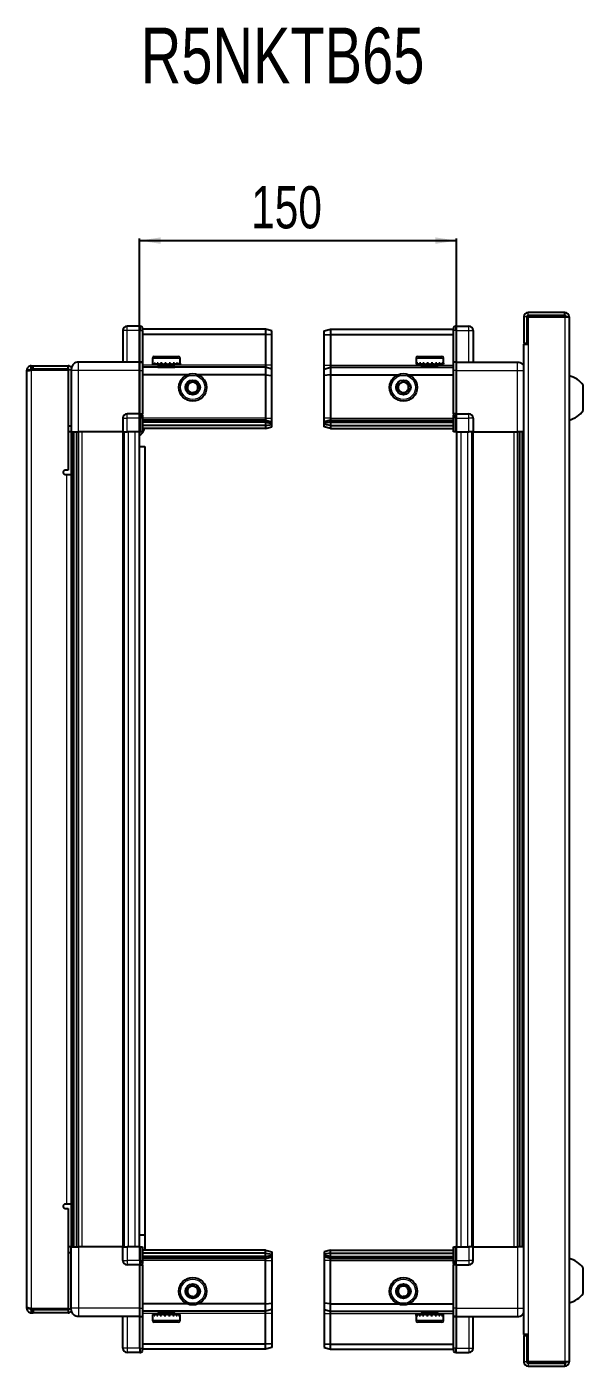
# Model space of a CAD drawing. Header units: millimetres. Extents: x 899 to 2766, y 857 to 1879.
# Drawn here: x 1709 to 1972, y 1244 to 1879 of the extents above; entities that cross this region are included whole.
import ezdxf

# ---------------------------------------------------------------- set-up
doc = ezdxf.new("R2010")
doc.units = ezdxf.units.MM
doc.layers.add('FORMAT', color=7, linetype='Continuous')
doc.styles.add('SLDTEXTSTYLE0', font='TXT', dxfattribs={"width": 0.75})
doc.dimstyles.new('SLDDIMSTYLE0', dxfattribs={"dimtxt": 20, "dimasz": 10, "dimexe": 0, "dimexo": 0.0625, "dimgap": 5, "dimtad": 2, "dimdec": 1, "dimrnd": 1e-09, "dimzin": 12, "dimdsep": 46, "dimtxsty": 'SLDTEXTSTYLE0', "dimsah": 1, "dimcen": 0.09, "dimadec": 0, "dimazin": 3, "dimtfac": 1, "dimtofl": 0, "dimtmove": 0, "dimatfit": 3, "dimfxl": 0, "dimfrac": 2, "dimtolj": 1, "dimtzin": 12, "dimarcsym": 0})

# ---------------------------------------------------------------- blocks, each defined once
blk = doc.blocks.new('_D_4')
at = {"layer": 'FORMAT'}
for p, q in [((1762.2, 1686.94), (1762.2, 1778.43)), ((1762.2, 1777.43), (1912.2, 1777.43)), ((1912.2, 1686.94), (1912.2, 1778.43))]:
    blk.add_line(p, q, dxfattribs=at)
for points in [[(1762.2, 1777.43), (1772.2, 1775.9), (1772.2, 1778.97)], [(1912.2, 1777.43), (1902.2, 1778.97), (1902.2, 1775.9)]]:
    blk.add_solid(points, dxfattribs=at)
at = {"layer": 'FORMAT', "insert": (1815.03, 1803.22), "char_height": 20, "attachment_point": 1, "style": 'SLDTEXTSTYLE0'}
blk.add_mtext('150', dxfattribs=at)

msp = doc.modelspace()

# ---------------------------------------------------------------- linework, layer by layer
at = {"color": 7, "linetype": 'Continuous', "lineweight": 25}
for p, q in [((1944.05, 1741.33), (1944.05, 1728.93)), ((1945.55, 1741.33), (1945.55, 1728.93)), ((1946.05, 1728.43), (1946.05, 1741.33)), ((1946.05, 1741.33), (1963.45, 1741.33)), ((1963.45, 1743.43), (1946.15, 1743.43)), ((1963.45, 1741.93), (1946.15, 1741.93)), ((1963.45, 1741.93), (1963.45, 1743.43)), ((1963.45, 1741.33), (1965.55, 1741.33)), ((1965.55, 1741.33), (1965.55, 1246.53)), ((1754.35, 1734.93), (1754.35, 1719.93)), ((1762.35, 1736.93), (1756.35, 1736.93)), ((1762.35, 1736.93), (1762.68, 1736.93)), ((1762.35, 1736.93), (1762.35, 1734.93)), ((1762.35, 1720.13), (1762.35, 1734.93)), ((1762.35, 1720.13), (1762.35, 1734.93)), ((1763.55, 1736.43), (1762.68, 1736.93)), ((1763.55, 1734.93), (1763.55, 1736.43)), ((1821.85, 1735.43), (1763.55, 1735.43)), ((1763.55, 1734.93), (1763.55, 1720.13)), ((1821.85, 1732.93), (1763.55, 1732.93)), ((1821.85, 1735.43), (1821.85, 1732.93)), ((1824.85, 1734.63), (1821.85, 1735.43)), ((1821.85, 1732.93), (1821.85, 1718.43)), ((1824.85, 1732.78), (1821.85, 1732.93)), ((1824.85, 1732.78), (1824.85, 1734.63)), ((1824.85, 1718.43), (1824.85, 1732.78)), ((1849.55, 1734.63), (1852.55, 1735.43)), ((1849.55, 1732.78), (1849.55, 1734.63)), ((1849.55, 1732.78), (1852.55, 1732.93)), ((1849.55, 1718.43), (1849.55, 1732.78)), ((1852.55, 1735.43), (1852.55, 1732.93)), ((1852.55, 1735.43), (1910.85, 1735.43)), ((1852.55, 1732.93), (1852.55, 1718.43)), ((1852.55, 1732.93), (1910.85, 1732.93)), ((1911.71, 1736.93), (1910.85, 1736.43)), ((1911.71, 1736.93), (1910.85, 1736.43)), ((1910.85, 1736.43), (1910.85, 1734.93)), ((1910.85, 1720.13), (1910.85, 1734.93)), ((1912.05, 1736.93), (1911.71, 1736.93)), ((1912.05, 1736.93), (1911.71, 1736.93)), ((1912.05, 1736.93), (1912.05, 1736.93)), ((1912.05, 1734.93), (1912.05, 1736.93)), ((1912.05, 1736.93), (1918.05, 1736.93)), ((1912.05, 1734.93), (1912.05, 1720.13)), ((1920.05, 1734.93), (1920.05, 1719.93)), ((1943.95, 1728.43), (1943.95, 1259.43)), ((1943.95, 1728.43), (1946.05, 1728.43)), ((1944.05, 1728.93), (1945.55, 1728.93)), ((1762.35, 1719.93), (1733.35, 1719.93)), ((1762.35, 1719.93), (1762.35, 1720.13)), ((1762.35, 1719.93), (1763.55, 1719.93)), ((1762.35, 1715.93), (1762.35, 1719.93)), ((1763.55, 1720.13), (1763.55, 1719.93)), ((1763.55, 1719.93), (1763.55, 1715.93)), ((1768.35, 1721.83), (1768.35, 1719.43)), ((1768.35, 1719.43), (1768.35, 1718.93)), ((1768.35, 1718.93), (1768.48, 1718.93)), ((1768.67, 1719.43), (1768.48, 1719.43)), ((1768.48, 1719.43), (1768.48, 1718.93)), ((1768.48, 1718.93), (1768.67, 1718.93)), ((1768.67, 1719.43), (1768.67, 1718.93)), ((1768.67, 1718.93), (1769.2, 1718.93)), ((1769.15, 1722.63), (1776.32, 1722.63)), ((1769.6, 1719.43), (1769.2, 1719.43)), ((1769.2, 1719.43), (1769.2, 1718.93)), ((1769.2, 1718.93), (1769.6, 1718.93)), ((1769.6, 1719.43), (1769.6, 1718.93)), ((1769.6, 1718.93), (1770.47, 1718.93)), ((1770.45, 1718.93), (1770.45, 1718.83)), ((1770.45, 1718.83), (1779.25, 1718.83)), ((1771.04, 1719.43), (1770.47, 1719.43)), ((1770.47, 1719.43), (1770.47, 1718.93)), ((1770.47, 1718.93), (1771.04, 1718.93)), ((1771.04, 1719.43), (1771.04, 1718.93)), ((1771.04, 1718.93), (1772.17, 1718.93)), ((1772.86, 1719.43), (1772.17, 1719.43)), ((1772.17, 1719.43), (1772.17, 1718.93)), ((1772.17, 1718.93), (1772.86, 1718.93)), ((1772.86, 1719.43), (1772.86, 1718.93)), ((1772.86, 1718.93), (1774.13, 1718.93)), ((1774.87, 1719.43), (1774.13, 1719.43)), ((1774.13, 1719.43), (1774.13, 1718.93)), ((1774.13, 1718.93), (1774.36, 1718.93)), ((1774.36, 1719.43), (1774.36, 1718.93)), ((1774.86, 1719.43), (1774.86, 1718.93)), ((1774.86, 1718.93), (1774.87, 1718.93)), ((1774.87, 1719.43), (1774.87, 1718.93)), ((1774.87, 1718.93), (1776.16, 1718.93)), ((1776.88, 1719.43), (1776.16, 1719.43)), ((1776.16, 1719.43), (1776.16, 1718.93)), ((1776.22, 1719.43), (1776.22, 1718.93)), ((1776.22, 1718.93), (1776.88, 1718.93)), ((1776.32, 1722.63), (1780.55, 1722.63)), ((1776.88, 1719.43), (1776.88, 1718.93)), ((1776.88, 1718.93), (1778.07, 1718.93)), ((1778.69, 1719.43), (1778.07, 1719.43)), ((1778.07, 1719.43), (1778.07, 1718.93)), ((1778.07, 1718.93), (1778.69, 1718.93)), ((1778.69, 1719.43), (1778.69, 1718.93)), ((1778.69, 1718.93), (1779.65, 1718.93)), ((1779.25, 1718.83), (1779.25, 1718.93)), ((1780.12, 1719.43), (1779.65, 1719.43)), ((1779.65, 1719.43), (1779.65, 1718.93)), ((1779.65, 1718.93), (1780.12, 1718.93)), ((1780.12, 1719.43), (1780.12, 1718.93)), ((1780.12, 1718.93), (1780.77, 1718.93)), ((1781.04, 1719.43), (1780.77, 1719.43)), ((1780.77, 1719.43), (1780.77, 1718.93)), ((1780.77, 1718.93), (1781.04, 1718.93)), ((1781.04, 1719.43), (1781.04, 1718.93)), ((1781.04, 1718.93), (1781.31, 1718.93)), ((1781.35, 1719.43), (1781.31, 1719.43)), ((1781.31, 1719.43), (1781.31, 1718.93)), ((1781.31, 1718.93), (1781.35, 1718.93)), ((1781.35, 1719.43), (1781.35, 1721.83)), ((1781.35, 1719.43), (1781.35, 1718.93)), ((1893.05, 1721.83), (1893.05, 1718.93)), ((1893.05, 1718.93), (1893.09, 1718.93)), ((1893.21, 1719.43), (1893.09, 1719.43)), ((1893.09, 1719.43), (1893.09, 1718.93)), ((1893.09, 1718.93), (1893.21, 1718.93)), ((1893.21, 1719.43), (1893.21, 1718.93)), ((1893.21, 1718.93), (1893.62, 1718.93)), ((1893.96, 1719.43), (1893.62, 1719.43)), ((1893.62, 1719.43), (1893.62, 1718.93)), ((1893.62, 1718.93), (1893.96, 1718.93)), ((1893.85, 1722.63), (1905.25, 1722.63)), ((1893.96, 1719.43), (1893.96, 1718.93)), ((1893.96, 1718.93), (1894.73, 1718.93)), ((1895.25, 1719.43), (1894.73, 1719.43)), ((1894.73, 1719.43), (1894.73, 1718.93)), ((1894.73, 1718.93), (1895.25, 1718.93)), ((1895.15, 1718.93), (1895.15, 1718.83)), ((1895.15, 1718.83), (1903.95, 1718.83)), ((1895.25, 1719.43), (1895.25, 1718.93)), ((1895.25, 1718.93), (1896.31, 1718.93)), ((1896.97, 1719.43), (1896.31, 1719.43)), ((1896.31, 1719.43), (1896.31, 1718.93)), ((1896.31, 1718.93), (1896.97, 1718.93)), ((1896.97, 1719.43), (1896.97, 1718.93)), ((1896.97, 1718.93), (1898.21, 1718.93)), ((1898.94, 1719.43), (1898.21, 1719.43)), ((1898.21, 1719.43), (1898.21, 1718.93)), ((1898.21, 1718.93), (1898.64, 1718.93)), ((1898.64, 1719.43), (1898.64, 1718.93)), ((1898.94, 1719.43), (1898.94, 1718.93)), ((1898.94, 1718.93), (1900.24, 1718.93)), ((1900.97, 1719.43), (1900.24, 1719.43)), ((1900.24, 1719.43), (1900.24, 1718.93)), ((1900.51, 1719.43), (1900.51, 1718.93)), ((1900.51, 1718.93), (1900.97, 1718.93)), ((1900.97, 1719.43), (1900.97, 1718.93)), ((1900.97, 1718.93), (1902.2, 1718.93)), ((1902.86, 1719.43), (1902.2, 1719.43)), ((1902.2, 1719.43), (1902.2, 1718.93)), ((1902.2, 1718.93), (1902.86, 1718.93)), ((1902.86, 1719.43), (1902.86, 1718.93)), ((1902.86, 1718.93), (1903.91, 1718.93)), ((1904.43, 1719.43), (1903.91, 1719.43)), ((1903.91, 1719.43), (1903.91, 1718.93)), ((1903.91, 1718.93), (1904.43, 1718.93)), ((1903.95, 1718.83), (1903.95, 1718.93)), ((1904.43, 1719.43), (1904.43, 1718.93)), ((1904.43, 1718.93), (1905.18, 1718.93)), ((1905.52, 1719.43), (1905.18, 1719.43)), ((1905.18, 1719.43), (1905.18, 1718.93)), ((1905.18, 1718.93), (1905.52, 1718.93)), ((1905.52, 1719.43), (1905.52, 1718.93)), ((1905.52, 1718.93), (1905.91, 1718.93)), ((1906.02, 1719.43), (1905.91, 1719.43)), ((1905.91, 1719.43), (1905.91, 1718.93)), ((1905.91, 1718.93), (1906.02, 1718.93)), ((1906.02, 1719.43), (1906.02, 1718.93)), ((1906.02, 1718.93), (1906.05, 1718.93)), ((1906.05, 1718.93), (1906.05, 1721.83)), ((1910.85, 1719.93), (1910.85, 1720.13)), ((1912.05, 1719.93), (1910.85, 1719.93)), ((1910.85, 1715.93), (1910.85, 1719.93)), ((1912.05, 1720.13), (1912.05, 1719.93)), ((1912.05, 1719.93), (1912.05, 1715.93)), ((1912.05, 1719.93), (1941.05, 1719.93)), ((1710.35, 1716.08), (1708.85, 1716.08)), ((1708.85, 1715.58), (1708.85, 1716.08)), ((1708.85, 1272.28), (1708.85, 1715.58)), ((1710.95, 1716.68), (1710.95, 1718.18)), ((1710.95, 1718.18), (1711.85, 1718.18)), ((1710.95, 1716.68), (1711.85, 1716.68)), ((1710.95, 1716.18), (1728.35, 1716.18)), ((1711.85, 1716.68), (1711.85, 1718.18)), ((1711.85, 1718.18), (1728.35, 1718.18)), ((1711.85, 1716.68), (1728.35, 1716.68)), ((1728.35, 1716.68), (1728.35, 1718.18)), ((1729.85, 1716.18), (1728.35, 1716.18)), ((1728.35, 1716.18), (1728.35, 1668.68)), ((1729.85, 1715.93), (1729.85, 1686.93)), ((1762.35, 1695.63), (1762.35, 1715.93)), ((1821.85, 1717.43), (1763.55, 1717.43)), ((1763.55, 1715.93), (1763.55, 1695.63)), ((1784.85, 1713.93), (1763.55, 1713.93)), ((1770.85, 1718.43), (1771.54, 1717.95)), ((1770.85, 1718.43), (1775.88, 1718.43)), ((1771.54, 1717.95), (1770.85, 1717.47)), ((1770.85, 1717.47), (1770.85, 1717.43)), ((1770.85, 1717.47), (1775.88, 1717.47)), ((1771.54, 1717.95), (1775.7, 1717.95)), ((1775.7, 1717.95), (1778.16, 1717.95)), ((1775.88, 1718.43), (1778.85, 1718.43)), ((1775.88, 1717.47), (1778.85, 1717.47)), ((1778.16, 1717.95), (1778.85, 1718.43)), ((1778.85, 1717.47), (1778.16, 1717.95)), ((1778.85, 1717.43), (1778.85, 1717.47)), ((1821.85, 1713.93), (1789.85, 1713.93)), ((1821.85, 1718.43), (1821.85, 1717.43)), ((1821.85, 1717.43), (1821.85, 1713.93)), ((1824.85, 1716.63), (1821.85, 1717.43)), ((1821.85, 1713.93), (1821.85, 1693.43)), ((1821.85, 1713.93), (1824.85, 1713.6)), ((1824.85, 1716.63), (1824.85, 1718.43)), ((1824.85, 1713.6), (1824.85, 1716.63)), ((1824.85, 1693.43), (1824.85, 1713.6)), ((1849.55, 1716.63), (1849.55, 1718.43)), ((1849.55, 1716.63), (1852.55, 1717.43)), ((1849.55, 1713.6), (1849.55, 1716.63)), ((1852.55, 1713.93), (1849.55, 1713.6)), ((1849.55, 1693.43), (1849.55, 1713.6)), ((1852.55, 1718.43), (1852.55, 1717.43)), ((1852.55, 1717.43), (1852.55, 1713.93)), ((1852.55, 1717.43), (1910.85, 1717.43)), ((1852.55, 1713.93), (1852.55, 1693.43)), ((1852.55, 1713.93), (1884.55, 1713.93)), ((1889.55, 1713.93), (1910.85, 1713.93)), ((1895.55, 1718.43), (1896.24, 1717.95)), ((1895.55, 1718.43), (1903.55, 1718.43)), ((1896.24, 1717.95), (1895.55, 1717.47)), ((1895.55, 1717.47), (1895.55, 1717.43)), ((1895.55, 1717.47), (1903.55, 1717.47)), ((1896.24, 1717.95), (1902.86, 1717.95)), ((1902.86, 1717.95), (1903.55, 1718.43)), ((1903.55, 1717.47), (1902.86, 1717.95)), ((1903.55, 1717.43), (1903.55, 1717.47)), ((1910.85, 1695.63), (1910.85, 1715.93)), ((1912.05, 1715.93), (1912.05, 1695.63)), ((1972.15, 1696.93), (1972.15, 1708.93)), ((1762.35, 1695.43), (1756.35, 1695.43)), ((1762.35, 1695.43), (1762.35, 1695.63)), ((1762.35, 1695.43), (1762.35, 1693.43)), ((1762.35, 1695.43), (1763.55, 1695.43)), ((1763.55, 1695.63), (1763.55, 1695.43)), ((1763.55, 1694.76), (1763.55, 1695.43)), ((1763.55, 1694.76), (1763.55, 1686.93)), ((1910.85, 1695.43), (1910.85, 1695.63)), ((1912.05, 1695.43), (1910.85, 1695.43)), ((1910.85, 1695.43), (1910.85, 1694.76)), ((1910.85, 1686.93), (1910.85, 1694.76)), ((1912.05, 1695.63), (1912.05, 1695.43)), ((1912.05, 1693.43), (1912.05, 1695.43)), ((1912.05, 1693.43), (1912.05, 1695.43)), ((1912.05, 1695.43), (1918.05, 1695.43)), ((1728.35, 1689.68), (1729.85, 1689.68)), ((1754.35, 1693.43), (1754.35, 1686.93)), ((1762.35, 1686.93), (1762.35, 1693.43)), ((1762.35, 1686.93), (1762.35, 1693.43)), ((1762.68, 1686.93), (1762.68, 1693.43)), ((1821.85, 1692.43), (1763.55, 1692.43)), ((1821.85, 1691.43), (1763.55, 1691.43)), ((1821.85, 1689.93), (1763.55, 1689.93)), ((1821.85, 1688.43), (1763.55, 1688.43)), ((1821.85, 1693.43), (1821.85, 1692.43)), ((1821.85, 1692.43), (1821.85, 1691.43)), ((1821.85, 1692.43), (1824.85, 1691.63)), ((1821.85, 1691.43), (1821.85, 1689.93)), ((1821.85, 1691.43), (1824.85, 1690.89)), ((1821.85, 1689.93), (1824.85, 1690.39)), ((1821.85, 1689.93), (1821.85, 1688.43)), ((1821.85, 1688.43), (1824.85, 1689.24)), ((1824.85, 1691.63), (1824.85, 1693.43)), ((1824.85, 1690.89), (1824.85, 1691.63)), ((1824.85, 1690.39), (1824.85, 1690.89)), ((1824.85, 1689.24), (1824.85, 1690.39)), ((1849.55, 1691.63), (1849.55, 1693.43)), ((1852.55, 1692.43), (1849.55, 1691.63)), ((1849.55, 1690.89), (1849.55, 1691.63)), ((1852.55, 1691.43), (1849.55, 1690.89)), ((1849.55, 1690.39), (1849.55, 1690.89)), ((1849.55, 1689.24), (1849.55, 1690.39)), ((1852.55, 1689.93), (1849.55, 1690.39)), ((1852.55, 1688.43), (1849.55, 1689.24)), ((1852.55, 1693.43), (1852.55, 1692.43)), ((1852.55, 1692.43), (1852.55, 1691.43)), ((1852.55, 1692.43), (1910.85, 1692.43)), ((1852.55, 1691.43), (1910.85, 1691.43)), ((1852.55, 1691.43), (1852.55, 1689.93)), ((1852.55, 1689.93), (1910.85, 1689.93)), ((1852.55, 1689.93), (1852.55, 1688.43)), ((1852.55, 1688.43), (1910.85, 1688.43)), ((1911.71, 1693.43), (1911.71, 1686.93)), ((1912.05, 1693.43), (1912.05, 1686.93)), ((1920.05, 1693.43), (1920.05, 1686.93)), ((1729.85, 1686.93), (1728.35, 1686.93)), ((1730.5, 1300.93), (1730.5, 1686.93)), ((1732.29, 1686.93), (1732.29, 1300.93)), ((1732.33, 1686.93), (1732.33, 1300.93)), ((1754.35, 1686.93), (1733.35, 1686.93)), ((1754.35, 1686.93), (1756.35, 1686.93)), ((1755, 1300.93), (1755, 1686.93)), ((1762.35, 1686.93), (1756.35, 1686.93)), ((1762.2, 1300.93), (1762.2, 1686.93)), ((1762.35, 1686.93), (1762.68, 1686.93)), ((1762.35, 1686.93), (1762.35, 1686.93)), ((1763.55, 1686.93), (1762.68, 1686.93)), ((1762.68, 1686.93), (1762.68, 1686.93)), ((1911.71, 1686.93), (1910.85, 1686.93)), ((1912.05, 1686.93), (1911.71, 1686.93)), ((1912.05, 1686.93), (1918.05, 1686.93)), ((1912.2, 1686.93), (1912.2, 1300.93)), ((1920.05, 1686.93), (1918.05, 1686.93)), ((1919.4, 1686.93), (1919.4, 1300.93)), ((1920.05, 1686.93), (1941.05, 1686.93)), ((1942.07, 1300.93), (1942.07, 1686.93)), ((1942.11, 1300.93), (1942.11, 1686.93)), ((1943.9, 1686.93), (1943.9, 1300.93)), ((1762.2, 1679.93), (1764.7, 1679.93)), ((1764.7, 1679.93), (1764.7, 1306.43)), ((1728.35, 1668.68), (1727, 1668.68)), ((1727, 1666.68), (1727.75, 1666.68)), ((1727.75, 1666.68), (1729.85, 1666.68)), ((1729.85, 1666.68), (1729.85, 1321.18)), ((1727.75, 1321.18), (1727, 1321.18)), ((1729.85, 1321.18), (1727.75, 1321.18)), ((1727, 1319.18), (1728.35, 1319.18)), ((1728.35, 1319.18), (1728.35, 1271.68)), ((1729.85, 1300.93), (1728.35, 1300.93)), ((1729.85, 1271.93), (1729.85, 1300.93)), ((1754.35, 1300.93), (1733.35, 1300.93)), ((1754.35, 1294.43), (1754.35, 1300.93)), ((1754.35, 1300.93), (1756.35, 1300.93)), ((1762.35, 1300.93), (1756.35, 1300.93)), ((1764.7, 1306.43), (1762.2, 1306.43)), ((1762.35, 1294.43), (1762.35, 1300.93)), ((1762.35, 1300.93), (1762.68, 1300.93)), ((1762.68, 1294.43), (1762.68, 1300.93)), ((1762.68, 1300.93), (1763.55, 1300.93)), ((1763.55, 1300.93), (1763.55, 1293.11)), ((1764.7, 1306.43), (1764.7, 1299.43)), ((1910.85, 1293.11), (1910.85, 1300.93)), ((1910.85, 1300.93), (1911.71, 1300.93)), ((1911.71, 1300.93), (1911.71, 1300.93)), ((1911.71, 1300.93), (1911.71, 1294.43)), ((1912.05, 1300.93), (1911.71, 1300.93)), ((1912.05, 1300.93), (1912.05, 1294.43)), ((1912.05, 1300.93), (1912.05, 1300.93)), ((1912.05, 1300.93), (1918.05, 1300.93)), ((1912.05, 1300.93), (1912.05, 1294.43)), ((1920.05, 1300.93), (1918.05, 1300.93)), ((1920.05, 1294.43), (1920.05, 1300.93)), ((1920.05, 1300.93), (1941.05, 1300.93)), ((1729.85, 1298.18), (1728.35, 1298.18)), ((1762.35, 1294.43), (1762.35, 1292.43)), ((1762.35, 1294.43), (1762.35, 1292.43)), ((1821.85, 1299.43), (1763.55, 1299.43)), ((1821.85, 1297.93), (1763.55, 1297.93)), ((1821.85, 1296.43), (1763.55, 1296.43)), ((1821.85, 1295.43), (1763.55, 1295.43)), ((1821.85, 1297.93), (1821.85, 1299.43)), ((1821.85, 1299.43), (1824.85, 1298.63)), ((1821.85, 1296.43), (1821.85, 1297.93)), ((1821.85, 1297.93), (1824.85, 1297.48)), ((1821.85, 1296.43), (1824.85, 1296.98)), ((1821.85, 1295.43), (1821.85, 1296.43)), ((1821.85, 1295.43), (1824.85, 1296.24)), ((1821.85, 1294.43), (1821.85, 1295.43)), ((1821.85, 1273.93), (1821.85, 1294.43)), ((1824.85, 1298.63), (1824.85, 1297.48)), ((1824.85, 1297.48), (1824.85, 1296.98)), ((1824.85, 1296.98), (1824.85, 1296.24)), ((1824.85, 1296.24), (1824.85, 1294.43)), ((1824.85, 1294.43), (1824.85, 1274.27)), ((1852.55, 1299.43), (1849.55, 1298.63)), ((1849.55, 1298.63), (1849.55, 1297.48)), ((1852.55, 1297.93), (1849.55, 1297.48)), ((1849.55, 1297.48), (1849.55, 1296.98)), ((1852.55, 1296.43), (1849.55, 1296.98)), ((1849.55, 1296.98), (1849.55, 1296.24)), ((1852.55, 1295.43), (1849.55, 1296.24)), ((1849.55, 1296.24), (1849.55, 1294.43)), ((1849.55, 1294.43), (1849.55, 1274.27)), ((1852.55, 1297.93), (1852.55, 1299.43)), ((1852.55, 1299.43), (1910.85, 1299.43)), ((1852.55, 1296.43), (1852.55, 1297.93)), ((1852.55, 1297.93), (1910.85, 1297.93)), ((1852.55, 1296.43), (1910.85, 1296.43)), ((1852.55, 1295.43), (1852.55, 1296.43)), ((1852.55, 1295.43), (1910.85, 1295.43)), ((1852.55, 1294.43), (1852.55, 1295.43)), ((1852.55, 1273.93), (1852.55, 1294.43)), ((1912.05, 1292.43), (1912.05, 1294.43)), ((1762.35, 1292.43), (1756.35, 1292.43)), ((1762.35, 1292.43), (1763.55, 1292.43)), ((1762.35, 1292.23), (1762.35, 1292.43)), ((1762.35, 1271.93), (1762.35, 1292.23)), ((1763.55, 1292.43), (1763.55, 1293.11)), ((1763.55, 1292.43), (1763.55, 1292.23)), ((1763.55, 1292.23), (1763.55, 1271.93)), ((1910.85, 1293.11), (1910.85, 1292.43)), ((1912.05, 1292.43), (1910.85, 1292.43)), ((1910.85, 1292.23), (1910.85, 1292.43)), ((1910.85, 1271.93), (1910.85, 1292.23)), ((1912.05, 1292.43), (1912.05, 1292.23)), ((1912.05, 1292.43), (1918.05, 1292.43)), ((1912.05, 1292.23), (1912.05, 1271.93)), ((1972.15, 1278.93), (1972.15, 1290.93)), ((1708.85, 1271.78), (1708.85, 1272.28)), ((1710.35, 1271.78), (1708.85, 1271.78)), ((1728.35, 1271.68), (1710.95, 1271.68)), ((1710.95, 1271.18), (1710.95, 1269.68)), ((1710.95, 1271.18), (1711.85, 1271.18)), ((1710.95, 1269.68), (1711.85, 1269.68)), ((1728.35, 1271.18), (1711.85, 1271.18)), ((1711.85, 1271.18), (1711.85, 1269.68)), ((1728.35, 1269.68), (1711.85, 1269.68)), ((1728.35, 1271.68), (1729.85, 1271.68)), ((1728.35, 1271.18), (1728.35, 1269.68)), ((1762.35, 1267.93), (1762.35, 1271.93)), ((1784.85, 1273.93), (1763.55, 1273.93)), ((1763.55, 1271.93), (1763.55, 1267.93)), ((1821.85, 1270.43), (1763.55, 1270.43)), ((1768.35, 1268.93), (1768.35, 1266.03)), ((1768.44, 1268.93), (1768.35, 1268.93)), ((1768.44, 1268.43), (1768.44, 1268.93)), ((1768.61, 1268.93), (1768.44, 1268.93)), ((1768.61, 1268.43), (1768.61, 1268.93)), ((1769.1, 1268.93), (1768.61, 1268.93)), ((1769.1, 1268.43), (1769.1, 1268.93)), ((1769.48, 1268.93), (1769.1, 1268.93)), ((1769.48, 1268.43), (1769.48, 1268.93)), ((1770.32, 1268.93), (1769.48, 1268.93)), ((1770.32, 1268.43), (1770.32, 1268.93)), ((1770.88, 1268.93), (1770.32, 1268.93)), ((1770.45, 1269.03), (1770.45, 1268.93)), ((1775.85, 1269.03), (1770.45, 1269.03)), ((1770.85, 1270.43), (1770.85, 1270.4)), ((1770.85, 1270.4), (1771.54, 1269.92)), ((1770.95, 1270.4), (1770.85, 1270.4)), ((1771.54, 1269.92), (1770.85, 1269.43)), ((1770.95, 1269.43), (1770.85, 1269.43)), ((1770.88, 1268.43), (1770.88, 1268.93)), ((1771.98, 1268.93), (1770.88, 1268.93)), ((1778.85, 1270.4), (1770.95, 1270.4)), ((1778.85, 1269.43), (1770.95, 1269.43)), ((1771.62, 1269.92), (1771.54, 1269.92)), ((1778.16, 1269.92), (1771.62, 1269.92)), ((1771.98, 1268.43), (1771.98, 1268.93)), ((1772.66, 1268.93), (1771.98, 1268.93)), ((1772.66, 1268.43), (1772.66, 1268.93)), ((1773.93, 1268.93), (1772.66, 1268.93)), ((1773.93, 1268.43), (1773.93, 1268.93)), ((1774.22, 1268.93), (1773.93, 1268.93)), ((1774.22, 1268.43), (1774.22, 1268.93)), ((1774.66, 1268.43), (1774.66, 1268.93)), ((1775.96, 1268.93), (1774.66, 1268.93)), ((1779.25, 1269.03), (1775.85, 1269.03)), ((1775.96, 1268.43), (1775.96, 1268.93)), ((1776.09, 1268.43), (1776.09, 1268.93)), ((1776.68, 1268.93), (1776.09, 1268.93)), ((1776.68, 1268.43), (1776.68, 1268.93)), ((1777.88, 1268.93), (1776.68, 1268.93)), ((1777.88, 1268.43), (1777.88, 1268.93)), ((1778.52, 1268.93), (1777.88, 1268.93)), ((1778.16, 1269.92), (1778.85, 1270.4)), ((1778.85, 1269.43), (1778.16, 1269.92)), ((1778.52, 1268.43), (1778.52, 1268.93)), ((1779.51, 1268.93), (1778.52, 1268.93)), ((1778.85, 1270.4), (1778.85, 1270.43)), ((1779.25, 1268.93), (1779.25, 1269.03)), ((1779.51, 1268.43), (1779.51, 1268.93)), ((1780, 1268.93), (1779.51, 1268.93)), ((1780, 1268.43), (1780, 1268.93)), ((1780.68, 1268.93), (1780, 1268.93)), ((1780.68, 1268.43), (1780.68, 1268.93)), ((1780.97, 1268.93), (1780.68, 1268.93)), ((1780.97, 1268.43), (1780.97, 1268.93)), ((1781.28, 1268.93), (1780.97, 1268.93)), ((1781.28, 1268.43), (1781.28, 1268.93)), ((1781.35, 1268.93), (1781.28, 1268.93)), ((1781.35, 1266.03), (1781.35, 1268.93)), ((1781.35, 1268.43), (1781.35, 1268.93)), ((1781.35, 1268.93), (1781.35, 1268.93)), ((1821.85, 1273.93), (1789.85, 1273.93)), ((1821.85, 1273.93), (1824.85, 1274.27)), ((1821.85, 1270.43), (1821.85, 1273.93)), ((1824.85, 1271.24), (1821.85, 1270.43)), ((1821.85, 1269.43), (1821.85, 1270.43)), ((1821.85, 1254.93), (1821.85, 1269.43)), ((1824.85, 1274.27), (1824.85, 1271.24)), ((1824.85, 1271.24), (1824.85, 1269.43)), ((1824.85, 1269.43), (1824.85, 1255.09)), ((1852.55, 1273.93), (1849.55, 1274.27)), ((1849.55, 1274.27), (1849.55, 1271.24)), ((1849.55, 1271.24), (1852.55, 1270.43)), ((1849.55, 1271.24), (1849.55, 1269.43)), ((1849.55, 1269.43), (1849.55, 1255.09)), ((1852.55, 1273.93), (1884.55, 1273.93)), ((1852.55, 1270.43), (1852.55, 1273.93)), ((1852.55, 1270.43), (1910.85, 1270.43)), ((1852.55, 1269.43), (1852.55, 1270.43)), ((1852.55, 1254.93), (1852.55, 1269.43)), ((1889.55, 1273.93), (1910.85, 1273.93)), ((1893.05, 1268.93), (1893.05, 1266.03)), ((1893.07, 1268.93), (1893.05, 1268.93)), ((1893.07, 1268.43), (1893.07, 1268.93)), ((1893.16, 1268.93), (1893.07, 1268.93)), ((1893.16, 1268.43), (1893.16, 1268.93)), ((1893.54, 1268.93), (1893.16, 1268.93)), ((1893.54, 1268.43), (1893.54, 1268.93)), ((1893.86, 1268.93), (1893.54, 1268.93)), ((1893.86, 1268.43), (1893.86, 1268.93)), ((1894.59, 1268.93), (1893.86, 1268.93)), ((1894.59, 1268.43), (1894.59, 1268.93)), ((1895.1, 1268.93), (1894.59, 1268.93)), ((1895.1, 1268.43), (1895.1, 1268.93)), ((1896.14, 1268.93), (1895.1, 1268.93)), ((1895.15, 1269.03), (1895.15, 1268.93)), ((1903.95, 1269.03), (1895.15, 1269.03)), ((1895.55, 1270.43), (1895.55, 1270.4)), ((1895.55, 1270.4), (1896.24, 1269.92)), ((1903.55, 1270.4), (1895.55, 1270.4)), ((1896.24, 1269.92), (1895.55, 1269.43)), ((1903.55, 1269.43), (1895.55, 1269.43)), ((1896.14, 1268.43), (1896.14, 1268.93)), ((1896.79, 1268.93), (1896.14, 1268.93)), ((1902.86, 1269.92), (1896.24, 1269.92)), ((1896.79, 1268.43), (1896.79, 1268.93)), ((1898.01, 1268.93), (1896.79, 1268.93)), ((1898.01, 1268.43), (1898.01, 1268.93)), ((1898.51, 1268.93), (1898.01, 1268.93)), ((1898.51, 1268.43), (1898.51, 1268.93)), ((1898.74, 1268.43), (1898.74, 1268.93)), ((1900.04, 1268.93), (1898.74, 1268.93)), ((1900.04, 1268.43), (1900.04, 1268.93)), ((1900.38, 1268.43), (1900.38, 1268.93)), ((1900.77, 1268.93), (1900.38, 1268.93)), ((1900.77, 1268.43), (1900.77, 1268.93)), ((1902.02, 1268.93), (1900.77, 1268.93)), ((1902.02, 1268.43), (1902.02, 1268.93)), ((1902.69, 1268.93), (1902.02, 1268.93)), ((1902.69, 1268.43), (1902.69, 1268.93)), ((1903.76, 1268.93), (1902.69, 1268.93)), ((1902.86, 1269.92), (1903.55, 1270.4)), ((1903.55, 1269.43), (1902.86, 1269.92)), ((1903.55, 1270.4), (1903.55, 1270.43)), ((1903.76, 1268.43), (1903.76, 1268.93)), ((1904.29, 1268.93), (1903.76, 1268.93)), ((1903.95, 1268.93), (1903.95, 1269.03)), ((1904.29, 1268.43), (1904.29, 1268.93)), ((1905.08, 1268.93), (1904.29, 1268.93)), ((1905.08, 1268.43), (1905.08, 1268.93)), ((1905.43, 1268.93), (1905.08, 1268.93)), ((1905.43, 1268.43), (1905.43, 1268.93)), ((1905.86, 1268.93), (1905.43, 1268.93)), ((1905.86, 1268.43), (1905.86, 1268.93)), ((1906, 1268.93), (1905.86, 1268.93)), ((1906, 1268.43), (1906, 1268.93)), ((1906.05, 1268.93), (1906, 1268.93)), ((1906.05, 1266.03), (1906.05, 1268.93)), ((1910.85, 1267.93), (1910.85, 1271.93)), ((1912.05, 1271.93), (1912.05, 1267.93)), ((1762.35, 1267.93), (1733.35, 1267.93)), ((1754.35, 1252.93), (1754.35, 1267.93)), ((1762.35, 1267.93), (1763.55, 1267.93)), ((1762.35, 1267.73), (1762.35, 1267.93)), ((1762.35, 1252.93), (1762.35, 1267.73)), ((1763.55, 1267.93), (1763.55, 1267.73)), ((1763.55, 1267.73), (1763.55, 1252.93)), ((1768.44, 1268.43), (1768.61, 1268.43)), ((1769.1, 1268.43), (1769.48, 1268.43)), ((1769.3, 1265.23), (1769.15, 1265.23)), ((1780.55, 1265.23), (1769.3, 1265.23)), ((1770.32, 1268.43), (1770.88, 1268.43)), ((1771.98, 1268.43), (1772.66, 1268.43)), ((1773.93, 1268.43), (1774.66, 1268.43)), ((1775.96, 1268.43), (1776.68, 1268.43)), ((1777.88, 1268.43), (1778.52, 1268.43)), ((1779.51, 1268.43), (1780, 1268.43)), ((1780.68, 1268.43), (1780.97, 1268.43)), ((1781.28, 1268.43), (1781.35, 1268.43)), ((1893.07, 1268.43), (1893.16, 1268.43)), ((1893.54, 1268.43), (1893.86, 1268.43)), ((1905.25, 1265.23), (1893.85, 1265.23)), ((1894.59, 1268.43), (1895.1, 1268.43)), ((1896.14, 1268.43), (1896.79, 1268.43)), ((1898.01, 1268.43), (1898.74, 1268.43)), ((1900.04, 1268.43), (1900.77, 1268.43)), ((1902.02, 1268.43), (1902.69, 1268.43)), ((1903.76, 1268.43), (1904.29, 1268.43)), ((1905.08, 1268.43), (1905.43, 1268.43)), ((1905.86, 1268.43), (1906, 1268.43)), ((1912.05, 1267.93), (1910.85, 1267.93)), ((1910.85, 1267.73), (1910.85, 1267.93)), ((1910.85, 1252.93), (1910.85, 1267.73)), ((1912.05, 1267.93), (1912.05, 1267.73)), ((1912.05, 1267.93), (1941.05, 1267.93)), ((1912.05, 1267.73), (1912.05, 1252.93)), ((1912.05, 1267.73), (1912.05, 1252.93)), ((1920.05, 1252.93), (1920.05, 1267.93)), ((1946.05, 1259.43), (1943.95, 1259.43)), ((1944.05, 1258.93), (1945.55, 1258.93)), ((1944.05, 1258.93), (1944.05, 1246.53)), ((1945.55, 1258.93), (1945.55, 1246.53)), ((1946.05, 1246.53), (1946.05, 1259.43)), ((1762.35, 1250.93), (1756.35, 1250.93)), ((1762.35, 1252.93), (1762.35, 1250.93)), ((1762.35, 1250.93), (1762.68, 1250.93)), ((1762.35, 1250.93), (1762.35, 1250.93)), ((1762.35, 1250.93), (1762.68, 1250.93)), ((1762.68, 1250.93), (1763.55, 1251.43)), ((1762.68, 1250.93), (1763.55, 1251.43)), ((1821.85, 1254.93), (1763.55, 1254.93)), ((1763.55, 1251.43), (1763.55, 1252.93)), ((1821.85, 1252.43), (1763.55, 1252.43)), ((1824.85, 1255.09), (1821.85, 1254.93)), ((1821.85, 1252.43), (1821.85, 1254.93)), ((1824.85, 1253.24), (1821.85, 1252.43)), ((1824.85, 1255.09), (1824.85, 1253.24)), ((1849.55, 1255.09), (1852.55, 1254.93)), ((1849.55, 1255.09), (1849.55, 1253.24)), ((1849.55, 1253.24), (1852.55, 1252.43)), ((1852.55, 1254.93), (1910.85, 1254.93)), ((1852.55, 1252.43), (1852.55, 1254.93)), ((1852.55, 1252.43), (1910.85, 1252.43)), ((1910.85, 1252.93), (1910.85, 1251.43)), ((1910.85, 1251.43), (1911.71, 1250.93)), ((1912.05, 1250.93), (1911.71, 1250.93)), ((1912.05, 1250.93), (1912.05, 1252.93)), ((1912.05, 1250.93), (1918.05, 1250.93)), ((1963.45, 1246.53), (1946.05, 1246.53)), ((1946.15, 1245.93), (1963.45, 1245.93)), ((1946.15, 1244.43), (1963.45, 1244.43)), ((1965.55, 1246.53), (1963.45, 1246.53)), ((1963.45, 1245.93), (1963.45, 1244.43))]:
    msp.add_line(p, q, dxfattribs=at)
at = {"color": 8, "linetype": 'Continuous', "lineweight": 18}
for p, q in [((1945.55, 1741.33), (1944.05, 1741.33)), ((1946.15, 1741.93), (1946.15, 1743.43)), ((1963.45, 1741.33), (1963.45, 1246.53)), ((1756.35, 1734.93), (1754.35, 1734.93)), ((1756.35, 1734.93), (1756.35, 1736.93)), ((1756.35, 1719.93), (1756.35, 1734.93)), ((1762.35, 1734.93), (1756.35, 1734.93)), ((1762.35, 1734.93), (1763.55, 1734.93)), ((1912.05, 1734.93), (1910.85, 1734.93)), ((1912.05, 1734.93), (1918.05, 1734.93)), ((1918.05, 1734.93), (1918.05, 1736.93)), ((1918.05, 1719.93), (1918.05, 1734.93)), ((1918.05, 1734.93), (1920.05, 1734.93)), ((1946.05, 1728.43), (1946.05, 1259.43)), ((1762.35, 1720.13), (1763.55, 1720.13)), ((1768.35, 1721.83), (1776.52, 1721.83)), ((1776.52, 1721.83), (1781.35, 1721.83)), ((1893.05, 1721.83), (1906.05, 1721.83)), ((1910.85, 1720.13), (1912.05, 1720.13)), ((1710.95, 1716.18), (1710.95, 1271.68)), ((1733.35, 1686.93), (1733.35, 1715.93)), ((1762.35, 1715.93), (1733.35, 1715.93)), ((1762.35, 1715.93), (1763.55, 1715.93)), ((1770.85, 1718.43), (1763.55, 1718.43)), ((1821.85, 1718.43), (1778.85, 1718.43)), ((1824.85, 1718.43), (1821.85, 1718.43)), ((1849.55, 1718.43), (1852.55, 1718.43)), ((1852.55, 1718.43), (1895.55, 1718.43)), ((1903.55, 1718.43), (1910.85, 1718.43)), ((1912.05, 1715.93), (1910.85, 1715.93)), ((1912.05, 1715.93), (1941.05, 1715.93)), ((1941.05, 1686.93), (1941.05, 1715.93)), ((1756.35, 1693.43), (1756.35, 1695.43)), ((1762.35, 1695.63), (1763.55, 1695.63)), ((1910.85, 1695.63), (1912.05, 1695.63)), ((1918.05, 1693.43), (1918.05, 1695.43)), ((1754.35, 1693.43), (1756.35, 1693.43)), ((1756.35, 1686.93), (1756.35, 1693.43)), ((1762.35, 1693.43), (1756.35, 1693.43)), ((1762.35, 1693.43), (1762.68, 1693.43)), ((1821.85, 1693.43), (1763.55, 1693.43)), ((1821.85, 1693.43), (1824.85, 1693.43)), ((1852.55, 1693.43), (1849.55, 1693.43)), ((1852.55, 1693.43), (1910.85, 1693.43)), ((1912.05, 1693.43), (1911.71, 1693.43)), ((1912.05, 1693.43), (1918.05, 1693.43)), ((1918.05, 1686.93), (1918.05, 1693.43)), ((1920.05, 1693.43), (1918.05, 1693.43)), ((1729.85, 1666.68), (1729.85, 1686.93)), ((1731.08, 1686.93), (1731.08, 1300.93)), ((1733.53, 1300.93), (1733.53, 1686.93)), ((1734.95, 1686.93), (1734.95, 1300.93)), ((1754.35, 1300.93), (1754.35, 1686.93)), ((1757, 1300.93), (1757, 1686.93)), ((1760.2, 1300.93), (1760.2, 1686.93)), ((1762.35, 1686.93), (1762.68, 1686.93)), ((1914.2, 1686.93), (1914.2, 1300.93)), ((1917.4, 1686.93), (1917.4, 1300.93)), ((1920.05, 1686.93), (1920.05, 1300.93)), ((1939.45, 1300.93), (1939.45, 1686.93)), ((1940.86, 1686.93), (1940.86, 1300.93)), ((1943.31, 1300.93), (1943.31, 1686.93)), ((1727.75, 1321.18), (1727.75, 1666.68)), ((1729.85, 1300.93), (1729.85, 1321.18)), ((1733.35, 1300.93), (1733.35, 1271.93)), ((1756.35, 1300.93), (1756.35, 1294.43)), ((1912.05, 1300.93), (1911.71, 1300.93)), ((1918.05, 1300.93), (1918.05, 1294.43)), ((1941.05, 1300.93), (1941.05, 1271.93)), ((1754.35, 1294.43), (1756.35, 1294.43)), ((1756.35, 1294.43), (1756.35, 1292.43)), ((1762.35, 1294.43), (1756.35, 1294.43)), ((1762.35, 1294.43), (1762.68, 1294.43)), ((1821.85, 1294.43), (1763.55, 1294.43)), ((1821.85, 1294.43), (1824.85, 1294.43)), ((1852.55, 1294.43), (1849.55, 1294.43)), ((1852.55, 1294.43), (1910.85, 1294.43)), ((1912.05, 1294.43), (1911.71, 1294.43)), ((1912.05, 1294.43), (1918.05, 1294.43)), ((1920.05, 1294.43), (1918.05, 1294.43)), ((1918.05, 1294.43), (1918.05, 1292.43)), ((1763.55, 1292.23), (1762.35, 1292.23)), ((1912.05, 1292.23), (1910.85, 1292.23)), ((1762.35, 1271.93), (1733.35, 1271.93)), ((1762.35, 1271.93), (1763.55, 1271.93)), ((1770.85, 1269.43), (1763.55, 1269.43)), ((1821.85, 1269.43), (1778.85, 1269.43)), ((1824.85, 1269.43), (1821.85, 1269.43)), ((1849.55, 1269.43), (1852.55, 1269.43)), ((1852.55, 1269.43), (1895.55, 1269.43)), ((1903.55, 1269.43), (1910.85, 1269.43)), ((1912.05, 1271.93), (1910.85, 1271.93)), ((1912.05, 1271.93), (1941.05, 1271.93)), ((1756.35, 1267.93), (1756.35, 1252.93)), ((1763.55, 1267.73), (1762.35, 1267.73)), ((1768.52, 1266.03), (1768.35, 1266.03)), ((1781.35, 1266.03), (1768.52, 1266.03)), ((1906.05, 1266.03), (1893.05, 1266.03)), ((1912.05, 1267.73), (1910.85, 1267.73)), ((1918.05, 1267.93), (1918.05, 1252.93)), ((1756.35, 1252.93), (1754.35, 1252.93)), ((1756.35, 1252.93), (1756.35, 1250.93)), ((1762.35, 1252.93), (1756.35, 1252.93)), ((1762.35, 1252.93), (1763.55, 1252.93)), ((1912.05, 1252.93), (1910.85, 1252.93)), ((1912.05, 1252.93), (1918.05, 1252.93)), ((1918.05, 1252.93), (1920.05, 1252.93)), ((1918.05, 1252.93), (1918.05, 1250.93)), ((1945.55, 1246.53), (1944.05, 1246.53)), ((1946.15, 1245.93), (1946.15, 1244.43))]:
    msp.add_line(p, q, dxfattribs=at)
at = {"color": 7, "linetype": 'Continuous', "lineweight": 25}
for centre, radius in [((1787.35, 1707.93), 6.5), ((1887.05, 1707.93), 6.5), ((1787.35, 1707.93), 3.46), ((1887.05, 1707.93), 3.46), ((1787.35, 1279.93), 6.5), ((1787.35, 1279.93), 3.46), ((1887.05, 1279.93), 6.5), ((1887.05, 1279.93), 3.46)]:
    msp.add_circle(centre, radius, dxfattribs=at)
at = {"color": 8, "linetype": 'Continuous', "lineweight": 18}
for centre in [(1787.35, 1707.93), (1887.05, 1707.93), (1787.35, 1279.93), (1887.05, 1279.93)]:
    msp.add_circle(centre, 5.7, dxfattribs=at)
at = {"color": 7, "linetype": 'Continuous', "lineweight": 25}
for centre, radius, start, end in [((1946.15, 1741.33), 2.1, 90, 180), ((1946.15, 1741.33), 0.6, 90, 180), ((1963.45, 1741.33), 2.1, 0, 90), ((1963.45, 1741.33), 0.6, 0, 90), ((1756.35, 1734.93), 2, 90, 180), ((1918.05, 1734.93), 2, 0, 90), ((1769.15, 1721.83), 0.8, 90, 180), ((1770.45, 1718.43), 0.4, 0, 90), ((1779.25, 1718.43), 0.4, 90, 180), ((1780.55, 1721.83), 0.8, 0, 90), ((1893.85, 1721.83), 0.8, 90, 180), ((1895.15, 1718.43), 0.4, 0, 90), ((1903.95, 1718.43), 0.4, 90, 180), ((1905.25, 1721.83), 0.8, 0, 90), ((1710.85, 1715.68), 0.5, 90, 117.52901), ((1728.25, 1716.08), 0.6, 9.59407, 90), ((1728.25, 1716.08), 2.1, 32.2369, 87.2706), ((1962.52, 1701.91), 11.91, 36.1266, 75.29965), ((1787.35, 1707.93), 2.5, 161.00659, 221.00659), ((1787.35, 1707.93), 2.5, 101.00659, 161.00659), ((1787.35, 1707.93), 2.5, 221.00659, 281.00659), ((1787.35, 1707.93), 2.5, 41.00659, 101.00659), ((1787.35, 1707.93), 2.5, 281.00659, 341.00659), ((1787.35, 1707.93), 2.5, 341.00659, 41.00659), ((1887.05, 1707.93), 2.5, 120.74103, 180.74103), ((1887.05, 1707.93), 2.5, 180.74103, 240.74103), ((1887.05, 1707.93), 2.5, 60.74103, 120.74103), ((1887.05, 1707.93), 2.5, 0.74103, 60.74103), ((1887.05, 1707.93), 2.5, 300.74103, 0.74103), ((1887.05, 1707.93), 2.5, 240.74103, 300.74103), ((1756.35, 1693.43), 2, 90, 180), ((1918.05, 1693.43), 2, 0, 90), ((1962.52, 1703.96), 11.91, 284.70035, 323.8734), ((1759.7, 1689.58), 5, 300, 346.70293), ((1727, 1667.68), 1, 90, 270), ((1727, 1320.18), 1, 90, 270), ((1756.35, 1294.43), 2, 180, 270), ((1918.05, 1294.43), 2, 270, 0), ((1962.52, 1283.91), 11.91, 36.1266, 75.29965), ((1787.35, 1279.93), 2.5, 127.98423, 187.98423), ((1787.35, 1279.93), 2.5, 67.98423, 127.98423), ((1787.35, 1279.93), 2.5, 7.98423, 67.98423), ((1887.05, 1279.93), 2.5, 95.91157, 155.91157), ((1887.05, 1279.93), 2.5, 35.91157, 95.91157), ((1887.05, 1279.93), 2.5, 335.91157, 35.91157), ((1787.35, 1279.93), 2.5, 187.98423, 247.98423), ((1787.35, 1279.93), 2.5, 247.98423, 307.98423), ((1787.35, 1279.93), 2.5, 307.98423, 7.98423), ((1887.05, 1279.93), 2.5, 155.91157, 215.91157), ((1887.05, 1279.93), 2.5, 215.91157, 275.91157), ((1887.05, 1279.93), 2.5, 275.91157, 335.91157), ((1962.52, 1285.96), 11.91, 284.70035, 323.8734), ((1710.85, 1272.18), 0.5, 243.29122, 270), ((1728.25, 1271.78), 0.6, 270, 350.40593), ((1728.25, 1271.78), 2.1, 272.7294, 327.8305), ((1770.45, 1269.43), 0.4, 270, 360), ((1779.25, 1269.43), 0.4, 180, 270), ((1895.15, 1269.43), 0.4, 270, 0), ((1903.95, 1269.43), 0.4, 180, 270), ((1769.15, 1266.03), 0.8, 180, 270), ((1780.55, 1266.03), 0.8, 270, 360), ((1893.85, 1266.03), 0.8, 180, 270), ((1905.25, 1266.03), 0.8, 270, 0), ((1756.35, 1252.93), 2, 180, 270), ((1918.05, 1252.93), 2, 270, 0), ((1946.15, 1246.53), 2.1, 180, 270), ((1946.15, 1246.53), 0.6, 180, 270), ((1963.45, 1246.53), 2.1, 270, 0), ((1963.45, 1246.53), 0.6, 270, 0)]:
    msp.add_arc(centre, radius, start, end, dxfattribs=at)
for centre, start_param, end_param in [((1766.15, 1693.43), 2.418858, 3.141593), ((1908.25, 1693.43), 0, 0.722734), ((1766.15, 1294.43), 3.141593, 3.864327), ((1908.25, 1294.43), 5.560451, 6.283185)]:
    msp.add_ellipse(centre, major_axis=(3.46, 0), ratio=0.57735, start_param=start_param, end_param=end_param, dxfattribs=at)
for points, knots in [([(1733.35, 1719.93), (1732.91, 1719.89), (1732.23, 1719.82), (1731.42, 1719.38), (1730.86, 1718.93), (1730.4, 1718.37), (1729.97, 1717.55), (1729.89, 1716.87), (1729.85, 1716.43)], [0, 0, 0, 0, 0.239457, 0.368361, 0.5, 0.631639, 0.760543, 1, 1, 1, 1]), ([(1941.05, 1719.93), (1941.49, 1719.89), (1942.17, 1719.82), (1942.98, 1719.38), (1943.53, 1718.94), (1943.81, 1718.57), (1943.95, 1718.39)], [0, 0, 0, 0, 0.384298, 0.591173, 0.802437, 1, 1, 1, 1]), ([(1710.95, 1718.18), (1710.69, 1718.16), (1710.2, 1718.11), (1709.56, 1717.71), (1709.09, 1717.15), (1708.87, 1716.57), (1708.86, 1716.21), (1708.85, 1716.08)], [0, 0, 0, 0, 0.230255, 0.448522, 0.666786, 0.88505, 1, 1, 1, 1]), ([(1708.85, 1715.58), (1708.87, 1715.63), (1708.93, 1715.72), (1709.32, 1715.85), (1709.88, 1715.98), (1710.46, 1716.09), (1710.82, 1716.16), (1710.95, 1716.18)], [0, 0, 0, 0, 0.2302553, 0.4485219, 0.6667858, 0.8850496, 1, 1, 1, 1]), ([(1729.85, 1716.43), (1729.85, 1716.43), (1729.85, 1716.41), (1729.85, 1716.3), (1729.85, 1716.13), (1729.85, 1716), (1729.85, 1715.93)], [0, 0, 0, 0, 0.249394, 0.500333, 0.750167, 1, 1, 1, 1]), ([(1784.51, 1707.38), (1784.68, 1707.87), (1785, 1708.78), (1785.31, 1709.69), (1785.45, 1710.11)], [0, 0, 0, 0, 0.534686, 1, 1, 1, 1]), ([(1786.41, 1705.2), (1786.18, 1705.46), (1785.64, 1706.09), (1784.99, 1706.84), (1784.6, 1707.29), (1784.51, 1707.38)], [0, 0, 0, 0, 0.362901, 0.866875, 1, 1, 1, 1]), ([(1785.45, 1710.11), (1785.96, 1710.21), (1786.91, 1710.4), (1787.85, 1710.58), (1788.29, 1710.66)], [0, 0, 0, 0, 0.5346859, 1, 1, 1, 1]), ([(1788.29, 1710.66), (1788.37, 1710.57), (1788.76, 1710.12), (1789.42, 1709.37), (1789.96, 1708.75), (1790.18, 1708.49)], [0, 0, 0, 0, 0.133125, 0.637099, 1, 1, 1, 1]), ([(1790.18, 1708.49), (1790.01, 1708), (1789.7, 1707.09), (1789.39, 1706.18), (1789.24, 1705.76)], [0, 0, 0, 0, 0.534686, 1, 1, 1, 1]), ([(1884.53, 1709.34), (1884.97, 1709.61), (1885.8, 1710.1), (1886.63, 1710.59), (1887.01, 1710.82)], [0, 0, 0, 0, 0.5346859, 1, 1, 1, 1]), ([(1884.57, 1706.46), (1884.57, 1706.58), (1884.56, 1707.18), (1884.54, 1708.18), (1884.53, 1709), (1884.53, 1709.34)], [0, 0, 0, 0, 0.133125, 0.637099, 1, 1, 1, 1]), ([(1887.09, 1705.05), (1886.64, 1705.3), (1885.79, 1705.77), (1884.96, 1706.24), (1884.57, 1706.46)], [0, 0, 0, 0, 0.5346859, 1, 1, 1, 1]), ([(1887.01, 1710.82), (1887.46, 1710.57), (1888.3, 1710.1), (1889.14, 1709.63), (1889.53, 1709.41)], [0, 0, 0, 0, 0.534686, 1, 1, 1, 1]), ([(1889.57, 1706.52), (1889.12, 1706.26), (1888.29, 1705.77), (1887.47, 1705.28), (1887.09, 1705.05)], [0, 0, 0, 0, 0.534686, 1, 1, 1, 1]), ([(1889.53, 1709.41), (1889.53, 1709.06), (1889.54, 1708.24), (1889.56, 1707.25), (1889.57, 1706.65), (1889.57, 1706.52)], [0, 0, 0, 0, 0.362901, 0.866875, 1, 1, 1, 1]), ([(1789.24, 1705.76), (1788.74, 1705.66), (1787.79, 1705.47), (1786.85, 1705.29), (1786.41, 1705.2)], [0, 0, 0, 0, 0.5346859, 1, 1, 1, 1]), ([(1729.85, 1686.93), (1729.89, 1686.93), (1729.96, 1686.93), (1730.57, 1686.93), (1731.46, 1686.93), (1732.44, 1686.93), (1733.09, 1686.93), (1733.35, 1686.93)], [0, 0, 0, 0, 0.214694, 0.429388, 0.644082, 0.858775, 1, 1, 1, 1]), ([(1943.9, 1686.93), (1943.86, 1686.93), (1943.64, 1686.93), (1942.92, 1686.93), (1941.96, 1686.93), (1941.31, 1686.93), (1941.05, 1686.93)], [0, 0, 0, 0, 0.071707, 0.420979, 0.770251, 1, 1, 1, 1]), ([(1729.85, 1300.93), (1729.89, 1300.93), (1729.96, 1300.93), (1730.57, 1300.93), (1731.46, 1300.93), (1732.44, 1300.93), (1733.09, 1300.93), (1733.35, 1300.93)], [0, 0, 0, 0, 0.214694, 0.429388, 0.644082, 0.858775, 1, 1, 1, 1]), ([(1943.9, 1300.93), (1943.86, 1300.93), (1943.64, 1300.93), (1942.92, 1300.93), (1941.96, 1300.93), (1941.31, 1300.93), (1941.05, 1300.93)], [0, 0, 0, 0, 0.071707, 0.420979, 0.770251, 1, 1, 1, 1]), ([(1784.67, 1281.02), (1785.08, 1281.33), (1785.84, 1281.93), (1786.6, 1282.52), (1786.95, 1282.79)], [0, 0, 0, 0, 0.534686, 1, 1, 1, 1]), ([(1786.95, 1282.79), (1787.43, 1282.6), (1788.32, 1282.24), (1789.21, 1281.88), (1789.62, 1281.71)], [0, 0, 0, 0, 0.534686, 1, 1, 1, 1]), ([(1789.62, 1281.71), (1789.67, 1281.37), (1789.79, 1280.55), (1789.92, 1279.57), (1790.01, 1278.98), (1790.02, 1278.85)], [0, 0, 0, 0, 0.362901, 0.866875, 1, 1, 1, 1]), ([(1884.18, 1279.64), (1884.39, 1280.11), (1884.78, 1280.99), (1885.17, 1281.86), (1885.36, 1282.27)], [0, 0, 0, 0, 0.534686, 1, 1, 1, 1]), ([(1885.36, 1282.27), (1885.7, 1282.31), (1886.52, 1282.39), (1887.51, 1282.49), (1888.1, 1282.56), (1888.23, 1282.57)], [0, 0, 0, 0, 0.3629006, 0.8668753, 1, 1, 1, 1]), ([(1888.23, 1282.57), (1888.53, 1282.15), (1889.09, 1281.37), (1889.66, 1280.59), (1889.92, 1280.23)], [0, 0, 0, 0, 0.5346859, 1, 1, 1, 1]), ([(1785.07, 1278.16), (1785.06, 1278.28), (1784.97, 1278.87), (1784.83, 1279.86), (1784.72, 1280.67), (1784.67, 1281.02)], [0, 0, 0, 0, 0.133125, 0.637099, 1, 1, 1, 1]), ([(1787.75, 1277.08), (1787.27, 1277.27), (1786.38, 1277.63), (1785.49, 1277.99), (1785.07, 1278.16)], [0, 0, 0, 0, 0.534686, 1, 1, 1, 1]), ([(1790.02, 1278.85), (1789.62, 1278.53), (1788.86, 1277.94), (1788.1, 1277.35), (1787.75, 1277.08)], [0, 0, 0, 0, 0.534686, 1, 1, 1, 1]), ([(1885.87, 1277.3), (1885.57, 1277.72), (1885, 1278.5), (1884.44, 1279.27), (1884.18, 1279.64)], [0, 0, 0, 0, 0.534686, 1, 1, 1, 1]), ([(1888.74, 1277.6), (1888.62, 1277.58), (1888.02, 1277.52), (1887.03, 1277.42), (1886.21, 1277.33), (1885.87, 1277.3)], [0, 0, 0, 0, 0.133125, 0.637099, 1, 1, 1, 1]), ([(1889.92, 1280.23), (1889.71, 1279.76), (1889.32, 1278.88), (1888.92, 1278), (1888.74, 1277.6)], [0, 0, 0, 0, 0.534686, 1, 1, 1, 1]), ([(1710.95, 1271.68), (1710.69, 1271.73), (1710.2, 1271.82), (1709.56, 1271.95), (1709.09, 1272.08), (1708.87, 1272.19), (1708.86, 1272.26), (1708.85, 1272.28)], [0, 0, 0, 0, 0.230255, 0.448522, 0.666786, 0.88505, 1, 1, 1, 1]), ([(1708.85, 1271.78), (1708.87, 1271.53), (1708.93, 1271.04), (1709.32, 1270.4), (1709.88, 1269.93), (1710.46, 1269.71), (1710.82, 1269.69), (1710.95, 1269.68)], [0, 0, 0, 0, 0.230255, 0.448522, 0.666786, 0.88505, 1, 1, 1, 1]), ([(1729.85, 1271.43), (1729.85, 1271.44), (1729.85, 1271.45), (1729.85, 1271.57), (1729.85, 1271.74), (1729.85, 1271.87), (1729.85, 1271.93)], [0, 0, 0, 0, 0.249394, 0.500333, 0.750167, 1, 1, 1, 1]), ([(1733.35, 1267.93), (1732.91, 1267.98), (1732.23, 1268.05), (1731.42, 1268.49), (1730.86, 1268.94), (1730.4, 1269.5), (1729.97, 1270.32), (1729.89, 1270.99), (1729.85, 1271.43)], [0, 0, 0, 0, 0.239457, 0.368361, 0.5, 0.631639, 0.760543, 1, 1, 1, 1]), ([(1941.05, 1267.93), (1941.49, 1267.98), (1942.17, 1268.05), (1942.98, 1268.49), (1943.53, 1268.93), (1943.81, 1269.3), (1943.95, 1269.48)], [0, 0, 0, 0, 0.384298, 0.591173, 0.802437, 1, 1, 1, 1])]:
    msp.add_open_spline(points, degree=3, knots=knots, dxfattribs=at)
at = {"color": 8, "linetype": 'Continuous', "lineweight": 18}
for points in [[(1733.35, 1715.93), (1733.35, 1716.46), (1733.35, 1717.51), (1733.35, 1718.83), (1733.35, 1719.75), (1733.35, 1719.87), (1733.35, 1719.93)], [(1941.05, 1715.93), (1941.05, 1716.46), (1941.05, 1717.51), (1941.05, 1718.83), (1941.05, 1719.75), (1941.05, 1719.87), (1941.05, 1719.93)], [(1733.35, 1271.93), (1733.35, 1271.41), (1733.35, 1270.36), (1733.35, 1269.04), (1733.35, 1268.11), (1733.35, 1267.99), (1733.35, 1267.93)], [(1941.05, 1271.93), (1941.05, 1271.41), (1941.05, 1270.36), (1941.05, 1269.04), (1941.05, 1268.11), (1941.05, 1267.99), (1941.05, 1267.93)]]:
    msp.add_open_spline(points, degree=3, dxfattribs=at)
at = {"color": 7, "linetype": 'Continuous', "lineweight": 25}
for points in [[(1710.95, 1716.68), (1710.87, 1716.67), (1710.71, 1716.66), (1710.51, 1716.52), (1710.38, 1716.32), (1710.36, 1716.16), (1710.35, 1716.08)], [(1710.35, 1271.78), (1710.36, 1271.71), (1710.38, 1271.55), (1710.51, 1271.35), (1710.71, 1271.21), (1710.87, 1271.19), (1710.95, 1271.18)]]:
    msp.add_open_spline(points, degree=3, dxfattribs=at)
at = {"color": 8, "linetype": 'Continuous', "lineweight": 18}
for points, knots in [([(1733.35, 1715.93), (1732.91, 1715.93), (1732.23, 1715.93), (1731.42, 1715.93), (1730.86, 1715.93), (1730.4, 1715.93), (1729.97, 1715.93), (1729.89, 1715.93), (1729.85, 1715.93)], [0, 0, 0, 0, 0.2394568, 0.3683607, 0.5, 0.6316393, 0.7605432, 1, 1, 1, 1]), ([(1941.05, 1715.93), (1941.49, 1715.93), (1942.17, 1715.93), (1942.98, 1715.93), (1943.53, 1715.93), (1943.81, 1715.93), (1943.95, 1715.93)], [0, 0, 0, 0, 0.384298, 0.591173, 0.802437, 1, 1, 1, 1]), ([(1733.35, 1271.93), (1732.91, 1271.93), (1732.23, 1271.93), (1731.42, 1271.93), (1730.86, 1271.93), (1730.4, 1271.93), (1729.97, 1271.93), (1729.89, 1271.93), (1729.85, 1271.93)], [0, 0, 0, 0, 0.239457, 0.368361, 0.5, 0.631639, 0.760543, 1, 1, 1, 1]), ([(1941.05, 1271.93), (1941.49, 1271.93), (1942.17, 1271.93), (1942.98, 1271.93), (1943.53, 1271.93), (1943.81, 1271.93), (1943.95, 1271.93)], [0, 0, 0, 0, 0.384298, 0.591173, 0.802437, 1, 1, 1, 1])]:
    msp.add_open_spline(points, degree=3, knots=knots, dxfattribs=at)

# ---------------------------------------------------------------- texts
at = {"layer": 'FORMAT', "insert": (1762.81, 1878.29), "char_height": 26.458, "attachment_point": 1, "style": 'SLDTEXTSTYLE0'}
msp.add_mtext('R5NKTB65', dxfattribs=at)

# ---------------------------------------------------------------- dimensions: what is measured, and where the dimension line sits
at = {"layer": 'FORMAT'}
dim = msp.add_linear_dim(base=(1912.2, 1777.43), p1=(1762.2, 1686.93), p2=(1912.2, 1686.93), angle=0, dimstyle='SLDDIMSTYLE0', dxfattribs=at)
dim.commit()
dim.dimension.update_dxf_attribs({"geometry": '_D_4', "text_midpoint": (1837.2, 1777.43), "dimtype": 160})

doc.saveas('drawing.dxf')
